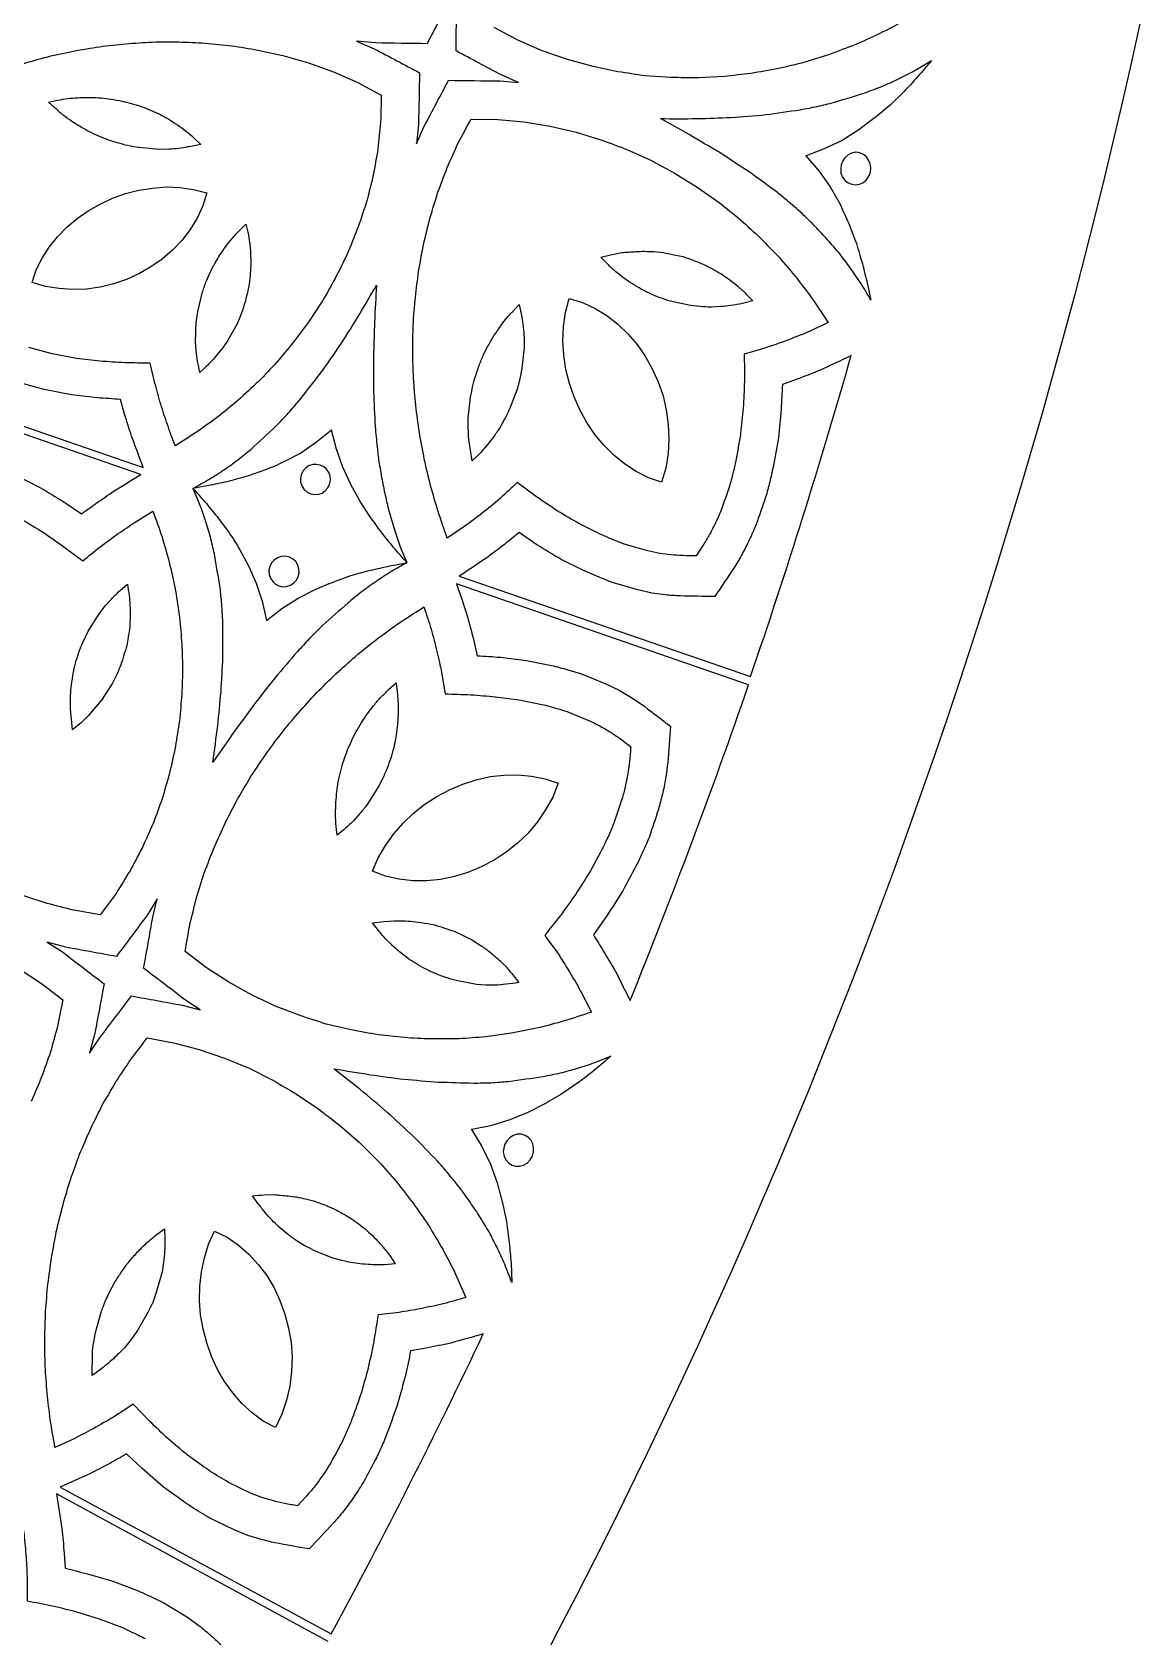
# Model space of a CAD drawing. Extents: x 10 to 990, y 10 to 990.
# Drawn here: x 895.4 to 978.6, y 273.9 to 394.3 of the extents above; entities that cross this region are included whole.
import ezdxf

# ---------------------------------------------------------------- set-up
doc = ezdxf.new("R2010")
doc.units = 0

msp = doc.modelspace()

# ---------------------------------------------------------------- linework, layer by layer
for points in [[(919.76, 393.67), (921.08, 393.1, -0.000995), (924.48, 391.29, -0.002096), (924.4, 387.42), (924.25, 385.97), (924.84, 387.29, 0.002095), (926.66, 390.73, 0.000988), (930.53, 390.68), (931.91, 390.56), (930.62, 391.13, 0.001), (927.22, 392.93, 0.002416), (927.26, 396.83), (927.37, 398.24), (926.83, 396.94, -0.002426), (925.05, 393.47, -0.000992), (921.19, 393.53), (919.76, 393.67)], [(942.56, 387.85, 0.003736), (945.31, 387.85, 0.003279), (947.86, 387.94, 0.003993), (950.47, 388.15, 0.003622), (953.06, 388.52, 0.005429), (954.34, 388.76, 0.006824), (955.63, 389.08, 0.004458), (958.14, 389.87, 0.007232), (959.37, 390.34, 0.005343), (960.59, 390.9, 0.00686), (961.8, 391.53), (962.91, 392.2, -0.003916), (961.87, 390.98, -0.004838), (960.84, 389.87), (959.81, 388.87, -0.006482), (958.6, 387.85), (957.46, 387.01), (956.2, 386.22), (954.86, 385.57), (953.52, 385.06), (953.51, 385.07), (953.48, 385.05), (954.45, 383.92), (955.31, 382.72), (956.05, 381.42, -0.005993), (956.7, 379.99), (957.22, 378.66, -0.004539), (957.68, 377.13, -0.005183), (958.06, 375.65), (958.36, 374.23, 0.00704), (957.62, 375.49, 0.007037), (956.81, 376.66, 0.007346), (956.05, 377.68, 0.006828), (955.12, 378.75, 0.008319), (954.18, 379.76, 0.006422), (953.34, 380.59, 0.007886), (952.2, 381.59, 0.006685), (951.35, 382.3, 0.004213), (949.23, 383.85, 0.003002), (947.04, 385.28, 0.003605), (944.72, 386.65), (942.56, 387.85)], [(888.23, 389.72, -0.013094), (881.8, 369.22), (903.73, 361.67, -0.000937), (902.87, 364.01, -0.002796), (902.34, 365.66), (902.03, 366.78, -0.004801), (900.3, 366.89), (898.35, 367.13), (896.31, 367.53), (894.31, 368.08), (892.33, 368.83), (890.45, 369.76, -0.005631), (889.44, 370.38, 0.000825), (887.37, 371.78, 0.002062), (887.49, 375.15, 0.001351), (887.8, 377.13, 0.001077), (888.32, 379.04, 0.001279), (889, 380.86, 0.001112), (889.83, 382.61, -0.002624), (890.81, 384.34), (891.62, 385.6, -0.004239), (890.75, 386.55, -0.002406), (889.66, 387.88, 0.00144), (888.23, 389.72)], [(896.63, 389.09, -0.010425), (897.53, 389.27, -0.01065), (898.25, 389.38, -0.008745), (899.03, 389.43, -0.009786), (899.8, 389.44, -0.00857), (900.57, 389.4, -0.010135), (901.33, 389.31, -0.01156), (902.15, 389.16, -0.010575), (902.83, 388.99, -0.009307), (903.56, 388.77, -0.008306), (904.28, 388.49), (904.91, 388.21, -0.009335), (905.65, 387.8, -0.025184), (906.94, 386.92, -0.008899), (907.53, 386.42), (908.06, 385.92, -0.011444), (907.07, 385.72, -0.013689), (906.43, 385.61, -0.010317), (905.66, 385.55), (904.95, 385.54), (903.42, 385.67, -0.010614), (902.59, 385.82, -0.012356), (901.79, 386.03, -0.010562), (901.13, 386.24, -0.008612), (900.41, 386.53, -0.010428), (899.71, 386.86, -0.013033), (898.91, 387.31, -0.012724), (898.37, 387.64, -0.010266), (897.76, 388.09, -0.011015), (897.11, 388.65), (896.63, 389.09)], [(945.25, 355.04, -0.007162), (944.26, 355.05, -0.008583), (943.35, 355.11), (942.51, 355.22), (941.62, 355.41), (939.85, 355.92, -0.009757), (938.34, 356.53, -0.016739), (937.64, 356.86), (936.49, 357.43, -0.004066), (934.82, 358.42, -0.002935), (933.27, 359.46), (931.82, 360.53, -0.005789), (930.53, 359.33, -0.006047), (929.17, 358.22, -0.005944), (927.88, 357.26), (926.56, 356.37, -0.002495), (925.88, 358.37, -0.002814), (925.31, 360.31, -0.002955), (924.84, 362.29, -0.002636), (924.47, 364.31, -0.002794), (924.2, 366.33, -0.002935), (924.03, 368.36, -0.002478), (923.97, 370.39, 0.001086), (924, 372.35, -0.002367), (924.17, 374.45, 0.001131), (924.41, 376.38, 0.00127), (924.77, 378.37, -0.002791), (925.28, 380.42, 0.001011), (925.84, 382.28, 0.001049), (926.56, 384.18, 0.001099), (927.39, 386.03, 0.001308), (928.35, 387.82), (930.35, 387.78), (932.34, 387.6), (934.3, 387.28), (936.25, 386.83), (938.16, 386.24, -0.004389), (940.09, 385.51), (941.84, 384.72, -0.004314), (943.67, 383.73), (945.33, 382.71), (946.97, 381.56, -0.005008), (948.6, 380.24, -0.004978), (950.09, 378.87, -0.001008), (951.47, 377.45, -0.005139), (952.83, 375.84, -0.004987), (954.06, 374.2), (955.16, 372.54, -0.005447), (953.55, 371.79, -0.006071), (951.92, 371.15, -0.006066), (950.4, 370.62), (948.86, 370.18, -0.004158), (948.87, 368.13, -0.005153), (948.78, 366.13, -0.001127), (948.59, 364.22, -0.003793), (948.23, 362.19, -0.006777), (948.01, 361.23, -0.009289), (947.75, 360.27, -0.001068), (947.13, 358.47, -0.006663), (946.7, 357.5, -0.008596), (946.26, 356.64, -0.007647), (945.76, 355.8), (945.25, 355.04)], [(907.99, 368.79, -0.006926), (907.82, 369.63, -0.010114), (907.72, 370.41), (907.67, 371.1, -0.009923), (907.69, 372, -0.011977), (907.74, 372.7), (907.84, 373.38), (908.19, 374.85, -0.010967), (908.49, 375.67), (908.73, 376.25, -0.011773), (909.18, 377.09, -0.012329), (909.5, 377.62, -0.009134), (909.93, 378.25, -0.010552), (910.41, 378.85, -0.011043), (910.99, 379.48), (911.45, 379.94, -0.007447), (911.63, 379.11), (911.75, 378.39, -0.010234), (911.8, 377.49, -0.010885), (911.81, 376.79, -0.011944), (911.76, 376.03, -0.009267), (911.66, 375.27, -0.011304), (911.5, 374.52, -0.010564), (911.3, 373.8, -0.013191), (911.01, 373.01), (910.78, 372.45), (910.04, 371.12, -0.010593), (909.55, 370.44), (909.1, 369.89, -0.01305), (908.37, 369.15), (907.99, 368.79)], [(949.5, 374.17), (948.73, 373.97, -0.007262), (947.85, 373.82, -0.010314), (947.08, 373.74), (946.37, 373.7, -0.007648), (945.52, 373.75), (944.82, 373.82), (943.31, 374.14, -0.008034), (942.53, 374.41), (941.88, 374.67, -0.008382), (941.13, 375.05, -0.010194), (940.46, 375.44, -0.010528), (939.82, 375.88, -0.009771), (939.2, 376.37, -0.007454), (938.61, 376.92), (938.09, 377.44, -0.006907), (938.94, 377.65), (939.66, 377.79, -0.011351), (940.73, 377.87, -0.01827), (941.36, 377.89, -0.011985), (942.06, 377.87), (942.77, 377.8, -0.011914), (943.72, 377.61), (944.27, 377.49, -0.011546), (945.19, 377.16, -0.01483), (945.78, 376.92, -0.012521), (946.53, 376.54, -0.012113), (947.14, 376.19, -0.011593), (947.78, 375.74, -0.008817), (948.4, 375.25, -0.010251), (948.99, 374.71), (949.5, 374.17)], [(921.25, 375.35, 0.00127), (921.1, 372.57), (921.03, 370, 0.001518), (921.03, 367.37, 0.001719), (921.15, 364.74, 0.005816), (921.3, 363.2, 0.004963), (921.43, 362.12, 0.004373), (921.67, 360.75, 0.006951), (921.94, 359.41, 0.00627), (922.22, 358.25, 0.005509), (922.62, 356.91, 0.005433), (923.03, 355.72), (923.52, 354.53, -0.003399), (922.53, 355.67, -0.004054), (921.62, 356.8, -0.004482), (920.78, 357.97), (920.03, 359.12), (919.33, 360.38), (918.73, 361.7), (918.25, 363.05), (917.88, 364.47), (916.75, 363.56), (915.56, 362.75), (914.3, 362.08, -0.006218), (912.92, 361.48), (911.65, 361.03, -0.004965), (910.2, 360.64, -0.004544), (908.8, 360.33), (907.47, 360.09, 0.006063), (908.67, 360.77, 0.006189), (909.79, 361.48, 0.006796), (910.83, 362.23, 0.005808), (911.84, 363.05, 0.001454), (913.68, 364.74, 0.007169), (914.66, 365.78, 0.00603), (915.47, 366.72, 0.004313), (917.08, 368.77, 0.003675), (918.57, 370.91, 0.004535), (920, 373.2, 0.00168), (921.25, 375.35)], [(928.44, 362.16), (928.18, 363.76, -0.009523), (928.14, 364.65), (928.14, 365.37), (928.32, 366.95, -0.009569), (928.49, 367.8, -0.008916), (928.7, 368.57, -0.009999), (928.95, 369.31, -0.010998), (929.29, 370.11), (929.57, 370.69, -0.0082), (930, 371.44, -0.012802), (930.56, 372.26, -0.014652), (930.93, 372.76, -0.007995), (931.45, 373.36), (931.97, 373.89, -0.010681), (932.16, 372.95, -0.012507), (932.27, 372.22, -0.010531), (932.33, 371.41), (932.33, 370.68), (932.17, 369.09), (932.02, 368.31), (931.81, 367.55), (931.24, 366.05, -0.009389), (930.86, 365.28), (930.5, 364.64, -0.010474), (930.01, 363.92, -0.013066), (929.16, 362.89, -0.03201), (928.81, 362.52), (928.44, 362.16)], [(927.45, 353.5), (949.33, 345.97, 0.013098), (956.89, 370.06, -0.001447), (954.59, 368.98, -0.003824), (952.83, 368.29), (951.72, 367.9, -0.005336), (951.63, 366.03, -0.001286), (951.42, 363.9, -0.003702), (951.02, 361.68, -0.006594), (950.78, 360.58, -0.008119), (950.46, 359.43, -0.001098), (949.76, 357.4, -0.006132), (949.24, 356.23, -0.008407), (948.72, 355.2, -0.005993), (948.12, 354.19, -0.001259), (946.65, 351.98, -0.004169), (944.04, 352.02, -0.007625), (942.96, 352.1), (941.94, 352.24), (940.86, 352.47), (938.88, 353.06, -0.008833), (937.43, 353.65, -0.016802), (936.74, 353.96), (935.11, 354.77, -0.003624), (933.28, 355.87), (931.95, 356.78, -0.006727), (930.86, 355.89, -0.005784), (929.47, 354.84, -0.001441), (927.45, 353.5)], [(908.97, 339.55, 0.004068), (909.33, 342.29, 0.003593), (909.58, 344.83, 0.004188), (909.72, 347.45, 0.004559), (909.71, 350.06, 0.007049), (909.63, 351.41, 0.007924), (909.51, 352.64, 0.00461), (909.08, 355.18, 0.006644), (908.78, 356.46, 0.008101), (908.39, 357.75, 0.007388), (907.97, 358.93), (907.48, 360.07, -0.004712), (908.48, 358.95, -0.004571), (909.39, 357.84), (910.2, 356.75, -0.006573), (911, 355.48), (911.64, 354.29), (912.22, 352.99), (912.67, 351.62), (912.99, 350.19), (914.15, 351.07), (915.37, 351.86), (916.65, 352.51, -0.004781), (918.04, 353.09), (919.33, 353.55, -0.003813), (920.79, 353.95, -0.005345), (922.26, 354.28), (923.53, 354.52, 0.004957), (922.31, 353.82, 0.003628), (921.19, 353.09, 0.005063), (920.11, 352.31, 0.004295), (919.1, 351.49, -0.00142), (917.19, 349.8, 0.00338), (916.2, 348.81, 0.003235), (915.32, 347.85, 0.001129), (913.61, 345.85, 0.000888), (911.98, 343.78, 0.001621), (910.39, 341.59, -0.001279), (908.97, 339.55)], [(940.29, 321.66, 0.013328), (949.19, 345.36), (927.26, 352.94, -0.004948), (928.08, 350.46, -0.005308), (928.56, 348.65), (928.81, 347.54, -0.003786), (930.55, 347.42), (932.5, 347.17), (934.51, 346.78, -0.008292), (935.78, 346.43), (936.56, 346.2), (938.47, 345.43), (939.46, 344.95, -0.006908), (940.46, 344.36, -0.007455), (941.36, 343.75, -0.000749), (943.32, 342.24, -0.001707), (943.12, 339.53, -0.006444), (942.95, 338.3, -0.006987), (942.72, 337.14, -0.007603), (942.41, 335.99, -0.001296), (941.74, 333.95, -0.006752), (941.18, 332.67, -0.006999), (940.75, 331.78, -0.001309), (939.74, 329.9, -0.004398), (938.52, 327.98), (937.53, 326.58, -0.006506), (938.28, 325.38, -0.005615), (939.17, 323.88, -0.001264), (940.29, 321.66)], [(902.55, 352.91, -0.008917), (902.68, 352.07, -0.009991), (902.74, 351.28, -0.010063), (902.76, 350.5, -0.011836), (902.72, 349.74, -0.011927), (902.61, 348.91), (902.5, 348.3, -0.011214), (902.06, 346.85, -0.012497), (901.67, 345.97), (901.43, 345.47), (900.6, 344.19), (899.61, 343.02, -0.010371), (898.99, 342.43), (898.43, 341.97), (898.27, 343.54, -0.009634), (898.27, 344.38, -0.009046), (898.33, 345.14, -0.013189), (898.45, 346.03), (898.55, 346.58, -0.007543), (898.77, 347.37), (898.99, 348.01, -0.01208), (899.4, 348.95), (899.61, 349.38), (900.42, 350.67), (900.89, 351.28, -0.009064), (901.44, 351.89, -0.008391), (902.01, 352.44), (902.55, 352.91)], [(940.34, 340.7, -0.006748), (940.25, 339.64, -0.007662), (940.12, 338.68, -0.009078), (939.93, 337.71, -0.008251), (939.68, 336.77, -0.001046), (939.08, 334.97, -0.010498), (938.43, 333.51, -0.01928), (938.05, 332.75), (937.32, 331.4, -0.004827), (936.21, 329.65, -0.00459), (935.06, 328.04, -0.001139), (933.88, 326.54, -0.005896), (934.91, 325.13, -0.005692), (935.85, 323.63, -0.005724), (936.65, 322.24), (937.38, 320.79, -0.005399), (935.36, 320.12, -0.005339), (933.39, 319.6, -0.004521), (931.38, 319.2), (929.45, 318.93, -0.001012), (927.43, 318.78, -0.004571), (925.32, 318.77, -0.004588), (923.32, 318.87), (921.39, 319.08, -0.004052), (919.35, 319.45), (917.48, 319.89, -0.004136), (915.51, 320.53), (913.73, 321.22), (911.91, 322.07), (910.17, 323.03), (908.48, 324.12), (906.88, 325.33, 0.001163), (907.23, 327.34, 0.001288), (907.72, 329.3, 0.001078), (908.32, 331.24, -0.002428), (909.08, 333.19, 0.001017), (909.88, 334.97, 0.001059), (910.81, 336.76, 0.001246), (911.84, 338.51, -0.002627), (913.02, 340.24, -0.002704), (914.24, 341.88, -0.003038), (915.54, 343.43, -0.002631), (916.93, 344.93, -0.002697), (918.39, 346.35, 0.001253), (919.85, 347.65, -0.002059), (921.51, 348.96, -0.002966), (923.16, 350.14, 0.00098), (924.81, 351.2, -0.005425), (925.35, 349.54, -0.005209), (925.79, 347.85, -0.005576), (926.14, 346.27), (926.4, 344.67, -0.003118), (928.33, 344.61, -0.003619), (930.19, 344.46), (931.96, 344.23), (933.79, 343.86, -0.010251), (935.09, 343.49, -0.017147), (935.62, 343.32), (937.25, 342.65, -0.008963), (938.13, 342.21, -0.008119), (938.91, 341.74, -0.008347), (939.67, 341.22), (940.34, 340.7)], [(922.72, 345.49, -0.007149), (922.83, 344.61), (922.89, 343.87, -0.011467), (922.86, 342.85, -0.011545), (922.81, 342.19, -0.010777), (922.7, 341.4, -0.009122), (922.54, 340.62, -0.010429), (922.32, 339.84, -0.010063), (922.05, 339.1, -0.012635), (921.7, 338.3), (921.41, 337.72), (920.56, 336.37, -0.010417), (920.01, 335.69), (919.52, 335.14, -0.012837), (918.72, 334.41), (918.3, 334.06, -0.007892), (918.21, 334.94), (918.18, 335.67, -0.006883), (918.21, 336.55, -0.00865), (918.27, 337.35), (918.38, 338.07, -0.006775), (918.57, 338.9, -0.009251), (918.79, 339.67, -0.00944), (919.06, 340.41, -0.023407), (919.72, 341.84, -0.008108), (920.12, 342.52, -0.010185), (920.57, 343.18, -0.008238), (921.05, 343.81, -0.010225), (921.58, 344.42, -0.006371), (922.16, 344.99), (922.72, 345.49)], [(896.53, 326.03), (897.74, 325.25, -0.000995), (900.8, 322.91, -0.002096), (900.08, 319.1), (899.7, 317.7), (900.5, 318.9, 0.002095), (902.86, 322, 0.000988), (906.66, 321.31), (908.01, 320.96), (906.83, 321.74, 0.001), (903.77, 324.08, 0.002416), (904.45, 327.91), (904.79, 329.29), (904.05, 328.09, -0.002426), (901.72, 324.96, -0.000992), (897.92, 325.66), (896.53, 326.03)], [(931.93, 323, -0.009697), (930.98, 322.88), (930.33, 322.82, -0.010466), (929.46, 322.82), (928.76, 322.87), (927.23, 323.15, -0.007965), (926.44, 323.39, -0.010934), (925.72, 323.66, -0.010853), (925.02, 323.98, -0.009485), (924.34, 324.35, -0.011478), (923.69, 324.77, -0.010216), (923.07, 325.24, -0.012307), (922.38, 325.85), (921.97, 326.24, -0.006912), (921.4, 326.9), (920.94, 327.48, -0.006924), (921.81, 327.59), (922.54, 327.64, -0.008811), (923.4, 327.63, -0.010667), (924.18, 327.57, -0.012969), (925.08, 327.43), (925.63, 327.33, -0.008534), (927.08, 326.85, -0.009798), (927.91, 326.47, -0.012624), (928.53, 326.14), (929.12, 325.77, -0.010084), (929.8, 325.26, -0.013033), (930.5, 324.65), (930.91, 324.26, -0.00791), (931.48, 323.59), (931.93, 323)], [(915.32, 283.73, -0.007162), (914.34, 283.91, -0.008583), (913.45, 284.12), (912.64, 284.36), (911.8, 284.69), (910.13, 285.49, -0.009757), (908.75, 286.34, -0.016739), (908.11, 286.78), (907.07, 287.53, -0.004066), (905.58, 288.78, -0.002935), (904.23, 290.07), (902.98, 291.35, -0.005789), (901.5, 290.39, -0.006047), (899.98, 289.52, -0.005944), (898.55, 288.77), (897.11, 288.12, -0.002495), (896.76, 290.2, -0.002814), (896.52, 292.21, -0.002955), (896.38, 294.24, -0.002636), (896.34, 296.29, -0.002794), (896.41, 298.33, -0.002935), (896.58, 300.37, -0.002478), (896.86, 302.38, 0.001086), (897.21, 304.3, -0.002367), (897.72, 306.35, 0.001131), (898.27, 308.21, 0.00127), (898.96, 310.12, -0.002791), (899.8, 312.05, 0.001011), (900.66, 313.8, 0.001049), (901.68, 315.55, 0.001099), (902.8, 317.23, 0.001308), (904.04, 318.85), (906.01, 318.48), (907.94, 317.97), (909.83, 317.34), (911.68, 316.57), (913.46, 315.67, -0.004389), (915.24, 314.63), (916.84, 313.56, -0.004314), (918.48, 312.29), (919.95, 311.02), (921.38, 309.61, -0.005008), (922.77, 308.03, -0.004978), (924.02, 306.43, -0.001008), (925.14, 304.81, -0.005139), (926.22, 302.99, -0.004987), (927.16, 301.18), (927.97, 299.37, -0.005447), (926.26, 298.89, -0.006071), (924.55, 298.52, -0.006066), (922.96, 298.25), (921.37, 298.07, -0.004158), (921.04, 296.05, -0.005153), (920.63, 294.09, -0.001127), (920.12, 292.24, -0.003793), (919.43, 290.29, -0.006777), (919.06, 289.38, -0.009289), (918.64, 288.48, -0.001068), (917.73, 286.81, -0.006663), (917.15, 285.92, -0.008596), (916.57, 285.14, -0.007647), (915.94, 284.4), (915.32, 283.73)], [(918.06, 316.54, 0.003736), (920.78, 316.09, 0.003279), (923.31, 315.75, 0.003993), (925.91, 315.54, 0.003622), (928.54, 315.46, 0.005429), (929.84, 315.49, 0.006824), (931.16, 315.59, 0.004458), (933.76, 315.96, 0.007232), (935.06, 316.22, 0.005343), (936.35, 316.58, 0.00686), (937.64, 317), (938.85, 317.48, -0.003916), (937.63, 316.45, -0.004838), (936.43, 315.52), (935.25, 314.7, -0.006482), (933.88, 313.9), (932.62, 313.25), (931.25, 312.69), (929.82, 312.26), (928.42, 311.98), (928.4, 311.99), (928.38, 311.98), (929.15, 310.7), (929.8, 309.38), (930.31, 307.97, -0.005993), (930.72, 306.46), (931.01, 305.06, -0.004539), (931.22, 303.47, -0.005183), (931.35, 301.95), (931.4, 300.5, 0.00704), (930.88, 301.86, 0.007037), (930.28, 303.16, 0.007346), (929.7, 304.29, 0.006828), (928.96, 305.5, 0.008319), (928.2, 306.64, 0.006422), (927.5, 307.6, 0.007886), (926.55, 308.77, 0.006685), (925.82, 309.61, 0.004213), (923.99, 311.49, 0.003002), (922.06, 313.26, 0.003605), (920, 315), (918.06, 316.54)], [(922.66, 301.9), (921.86, 301.83, -0.007262), (920.98, 301.83, -0.010314), (920.2, 301.87), (919.49, 301.96, -0.007648), (918.66, 302.14), (917.98, 302.33), (916.55, 302.89, -0.008034), (915.83, 303.28), (915.22, 303.65, -0.008382), (914.55, 304.14, -0.010194), (913.95, 304.64, -0.010528), (913.39, 305.19, -0.009771), (912.87, 305.77, -0.007454), (912.37, 306.4), (911.95, 307, -0.006907), (912.82, 307.07), (913.55, 307.09, -0.011351), (914.61, 306.99, -0.01827), (915.24, 306.91, -0.011985), (915.93, 306.77), (916.61, 306.59, -0.011914), (917.53, 306.25), (918.05, 306.03, -0.011546), (918.9, 305.56, -0.01483), (919.44, 305.23, -0.012521), (920.12, 304.73, -0.012113), (920.66, 304.28, -0.011593), (921.22, 303.74, -0.008817), (921.75, 303.15, -0.010251), (922.24, 302.52), (922.66, 301.9)], [(899.9, 293.52), (899.92, 295.14, -0.009523), (900.02, 296.02), (900.15, 296.74), (900.58, 298.27, -0.009569), (900.89, 299.08, -0.008916), (901.22, 299.8, -0.009999), (901.59, 300.49, -0.010998), (902.06, 301.22), (902.42, 301.75, -0.0082), (902.98, 302.42, -0.012802), (903.66, 303.14, -0.014652), (904.11, 303.56, -0.007995), (904.72, 304.07), (905.33, 304.51, -0.010681), (905.36, 303.55, -0.012507), (905.34, 302.81, -0.010531), (905.26, 302.01), (905.15, 301.29), (904.72, 299.74), (904.45, 299), (904.12, 298.28), (903.32, 296.9, -0.009389), (902.81, 296.2), (902.35, 295.62, -0.010474), (901.74, 295, -0.013066), (900.74, 294.12, -0.03201), (900.33, 293.81), (899.9, 293.52)], [(897.5, 285.14), (917.85, 274.11, 0.013098), (929.27, 296.63, -0.001447), (926.83, 295.95, -0.003824), (924.97, 295.56), (923.81, 295.36, -0.005336), (923.42, 293.52, -0.001286), (922.86, 291.46, -0.003702), (922.11, 289.33, -0.006594), (921.68, 288.28, -0.008119), (921.18, 287.21, -0.001098), (920.16, 285.32, -0.006132), (919.45, 284.25, -0.008407), (918.77, 283.32, -0.005993), (918.01, 282.42, -0.001259), (916.19, 280.49, -0.004169), (913.62, 280.95, -0.007625), (912.58, 281.21), (911.59, 281.51), (910.56, 281.92), (908.7, 282.82, -0.008833), (907.38, 283.64, -0.016802), (906.74, 284.07), (905.27, 285.14, -0.003624), (903.65, 286.52), (902.49, 287.63, -0.006727), (901.27, 286.94, -0.005784), (899.72, 286.14, -0.001441), (897.5, 285.14)]]:
    msp.add_lwpolyline(points, format="xyb", close=True)
for points in [[(960.92, 395.22, -0.005399), (959.03, 394.23, -0.005339), (957.17, 393.39, -0.004521), (955.26, 392.67), (953.4, 392.08, -0.001012), (951.43, 391.6, -0.004571), (949.35, 391.24, -0.004588), (947.36, 391.02), (945.42, 390.9, -0.004052), (943.35, 390.94), (941.43, 391.06, -0.004136), (939.38, 391.37), (937.51, 391.76), (935.58, 392.29), (933.7, 392.95), (931.86, 393.75), (930.08, 394.68, 0.001163)], [(894.68, 391.97, -0.003213), (896.57, 392.5, -0.002916), (898.5, 392.92, -0.003091), (900.46, 393.25, -0.002843), (902.43, 393.47, -0.003537), (904.42, 393.6, -0.003323), (906.42, 393.61, -0.003739), (908.4, 393.52, -0.004022), (910.38, 393.32, -0.004055), (912.35, 393), (914.23, 392.58), (916.14, 392.04), (918.02, 391.35), (919.84, 390.55), (921.61, 389.6, -0.001311), (921.56, 387.59, -0.001103), (921.36, 385.59, -0.001039), (921.01, 383.62, -0.001043), (920.53, 381.68, -0.004491), (919.87, 379.72, -0.001168), (919.16, 377.92, -0.004458), (918.26, 376.07, -0.001172), (917.33, 374.39, -0.004928), (916.19, 372.65, -0.004478), (914.99, 371.05, -0.001188), (913.77, 369.56, -0.001215), (912.39, 368.12, -0.004659), (910.87, 366.72, -0.005262), (909.34, 365.46, -0.005261), (907.74, 364.31, -0.001052), (906.14, 363.29, -0.002377), (905.55, 364.88, -0.003386), (905.05, 366.42, -0.002275), (904.62, 367.99), (904.27, 369.49, -0.003552), (902.36, 369.53, -0.004682), (900.51, 369.64), (898.73, 369.85), (896.9, 370.19), (895.14, 370.67)], [(894.22, 361.07), (895.97, 360.17, -0.004349), (897.78, 359.08), (899.1, 358.18, -0.004631), (900.18, 358.96, -0.003391), (901.56, 359.91, 0.001505), (903.57, 361.14), (903.57, 361.14), (881.69, 368.7, -0.013282)], [(894.6, 357.79, -0.004657), (896.25, 356.78, -0.003809), (897.78, 355.72), (899.2, 354.65, -0.003766), (900.5, 355.71, -0.003853), (901.86, 356.7, -0.004019), (903.14, 357.57), (904.47, 358.38, -0.004908), (905.15, 356.45, -0.005088), (905.69, 354.55, -0.001313), (906.12, 352.67, -0.005057), (906.43, 350.64, -0.005342), (906.62, 348.66, -0.00525), (906.69, 346.65, -0.005606), (906.64, 344.65, -0.005024), (906.45, 342.65, -0.001153), (906.16, 340.74, -0.005319), (905.71, 338.72, -0.005422), (905.16, 336.8, -0.000999), (904.5, 334.99, -0.005318), (903.65, 333.1, -0.001061), (902.75, 331.4, -0.001302), (901.7, 329.69, -0.001164), (900.5, 328.08), (898.53, 328.43, -0.004427), (896.53, 328.95), (894.69, 329.55)], [(894.43, 324.03), (896.1, 322.93), (897.69, 321.71, -0.001311), (897.31, 319.74, -0.001103), (896.78, 317.8, -0.001039), (896.11, 315.92, -0.001043), (895.32, 314.08, -0.004491)], [(917.61, 273.54), (897.23, 284.63, -0.004948), (897.63, 282.04, -0.005308), (897.8, 280.17), (897.87, 279.04, -0.003786), (899.56, 278.63), (901.45, 278.07), (903.36, 277.35, -0.008292), (904.56, 276.8), (905.29, 276.44), (907.05, 275.37), (907.94, 274.73, -0.006908), (908.84, 273.98, -0.007455), (909.62, 273.24, -0.000749)], [(879.65, 272.92, -0.002627), (881.09, 274.44, -0.002704), (882.57, 275.85, -0.003038), (884.11, 277.17, -0.002631), (885.72, 278.42, -0.002697), (887.4, 279.59, 0.001253), (889.05, 280.63, -0.002059), (890.9, 281.64, -0.002966), (892.72, 282.53, 0.00098), (894.52, 283.31, -0.005425), (894.79, 281.58, -0.005209), (894.94, 279.85, -0.005576), (895.03, 278.23), (895.02, 276.6, -0.003118), (896.92, 276.23, -0.003619), (898.72, 275.78), (900.43, 275.26), (902.17, 274.59, -0.010251), (903.39, 274.01, -0.017147), (903.89, 273.76)]]:
    msp.add_lwpolyline(points, format="xyb")
msp.add_lwpolyline([(978.64, 395.31), (977.98, 392.34), (977.31, 389.37), (976.61, 386.41), (975.9, 383.46), (975.18, 380.52), (974.43, 377.58), (973.67, 374.65), (972.88, 371.72), (972.08, 368.81), (971.27, 365.9), (970.43, 363), (969.58, 360.1), (968.71, 357.21), (967.83, 354.33), (966.93, 351.46), (966, 348.6), (965.07, 345.74), (964.11, 342.89), (963.14, 340.05), (962.15, 337.22), (961.15, 334.39), (960.13, 331.57), (959.09, 328.76), (958.03, 325.96), (956.96, 323.17), (955.87, 320.38), (954.77, 317.61), (953.65, 314.84), (952.51, 312.08), (951.36, 309.33), (950.19, 306.59), (949, 303.85), (947.8, 301.13), (946.58, 298.41), (945.34, 295.7), (944.09, 293), (942.83, 290.31), (941.55, 287.63), (940.25, 284.96), (938.94, 282.29), (937.61, 279.64), (936.26, 276.99), (934.9, 274.36), (933.53, 271.73)])
for points in [[(956.24, 383.45), (956.43, 383.2), (956.67, 383.02), (956.94, 382.92), (957.22, 382.88), (957.5, 382.92), (957.77, 383.04), (958.01, 383.24), (958.21, 383.52), (958.33, 383.84), (958.36, 384.15), (958.31, 384.46), (958.2, 384.74), (958.04, 384.97), (957.81, 385.15), (957.53, 385.27), (957.23, 385.32), (956.92, 385.26), (956.65, 385.12), (956.42, 384.91), (956.25, 384.68), (956.14, 384.39), (956.1, 384.08), (956.12, 383.76), (956.24, 383.45)], [(895.4, 375.55), (895.71, 376.49), (896.16, 377.37), (896.68, 378.2), (897.3, 378.98), (898, 379.7), (898.78, 380.35), (899.61, 380.93), (900.5, 381.44), (901.44, 381.87), (902.4, 382.22), (903.4, 382.48), (904.43, 382.64), (905.45, 382.72), (906.48, 382.68), (907.51, 382.54), (908.51, 382.27), (908.21, 381.3), (907.78, 380.38), (907.26, 379.52), (906.64, 378.71), (905.94, 377.98), (905.15, 377.31), (904.32, 376.72), (903.42, 376.21), (902.48, 375.78), (901.5, 375.45), (900.5, 375.21), (899.48, 375.06), (898.44, 375.02), (897.42, 375.09), (896.39, 375.26), (895.4, 375.55)], [(942.65, 360.56), (941.67, 360.89), (940.74, 361.37), (939.88, 361.93), (939.07, 362.6), (938.32, 363.33), (937.64, 364.15), (937.04, 365.05), (936.52, 365.98), (936.08, 366.97), (935.73, 367.98), (935.47, 369.03), (935.32, 370.1), (935.25, 371.17), (935.3, 372.24), (935.44, 373.31), (935.72, 374.36), (936.72, 374.05), (937.66, 373.6), (938.54, 373.07), (939.36, 372.42), (940.13, 371.7), (940.82, 370.89), (941.42, 370.02), (941.95, 369.07), (942.39, 368.09), (942.76, 367.05), (943.01, 365.98), (943.15, 364.91), (943.21, 363.8), (943.14, 362.72), (942.97, 361.62), (942.65, 360.56)], [(916.15, 361.79), (915.91, 361.61), (915.72, 361.38), (915.6, 361.12), (915.54, 360.84), (915.55, 360.56), (915.64, 360.28), (915.8, 360.03), (916.04, 359.82), (916.32, 359.68), (916.61, 359.63), (916.91, 359.65), (917.16, 359.74), (917.4, 359.92), (917.59, 360.13), (917.72, 360.41), (917.8, 360.71), (917.77, 361.02), (917.67, 361.3), (917.5, 361.54), (917.29, 361.72), (917.03, 361.84), (916.75, 361.9), (916.46, 361.89), (916.15, 361.79)], [(914.79, 352.83), (915.05, 353.01), (915.25, 353.22), (915.38, 353.48), (915.44, 353.77), (915.43, 354.06), (915.34, 354.34), (915.19, 354.6), (914.95, 354.8), (914.67, 354.95), (914.38, 355), (914.09, 354.98), (913.82, 354.89), (913.58, 354.72), (913.38, 354.51), (913.24, 354.24), (913.18, 353.95), (913.2, 353.63), (913.3, 353.35), (913.46, 353.11), (913.67, 352.91), (913.91, 352.78), (914.2, 352.71), (914.48, 352.73), (914.79, 352.83)], [(934.9, 337.96), (934.49, 336.93), (933.95, 335.96), (933.33, 335.06), (932.63, 334.22), (931.84, 333.46), (930.98, 332.78), (930.08, 332.18), (929.11, 331.68), (928.12, 331.26), (927.1, 330.96), (926.06, 330.75), (925.02, 330.64), (923.97, 330.65), (922.94, 330.77), (921.93, 331), (920.96, 331.37), (921.38, 332.37), (921.92, 333.3), (922.54, 334.17), (923.25, 334.98), (924.03, 335.73), (924.89, 336.39), (925.79, 336.97), (926.74, 337.48), (927.73, 337.9), (928.74, 338.22), (929.78, 338.46), (930.82, 338.57), (931.87, 338.6), (932.89, 338.5), (933.92, 338.3), (934.9, 337.96)], [(930.84, 309.94), (930.98, 309.67), (931.19, 309.45), (931.43, 309.31), (931.71, 309.22), (931.99, 309.22), (932.28, 309.29), (932.55, 309.45), (932.78, 309.69), (932.96, 309.98), (933.04, 310.29), (933.05, 310.6), (932.98, 310.89), (932.86, 311.15), (932.66, 311.37), (932.41, 311.53), (932.12, 311.62), (931.8, 311.62), (931.51, 311.52), (931.25, 311.36), (931.05, 311.15), (930.89, 310.88), (930.8, 310.59), (930.77, 310.27), (930.84, 309.94)], [(913.66, 289.6), (912.75, 290.09), (911.91, 290.72), (911.15, 291.41), (910.46, 292.21), (909.85, 293.05), (909.31, 293.97), (908.87, 294.95), (908.51, 295.96), (908.24, 297.01), (908.05, 298.06), (907.97, 299.14), (908, 300.22), (908.11, 301.29), (908.34, 302.34), (908.65, 303.37), (909.1, 304.35), (910.03, 303.89), (910.88, 303.29), (911.67, 302.62), (912.37, 301.85), (913.01, 301.01), (913.56, 300.1), (914, 299.13), (914.37, 298.12), (914.65, 297.07), (914.84, 295.99), (914.91, 294.89), (914.87, 293.81), (914.75, 292.71), (914.5, 291.65), (914.15, 290.6), (913.66, 289.6)]]:
    msp.add_lwpolyline(points, close=True)

doc.saveas('drawing.dxf')
